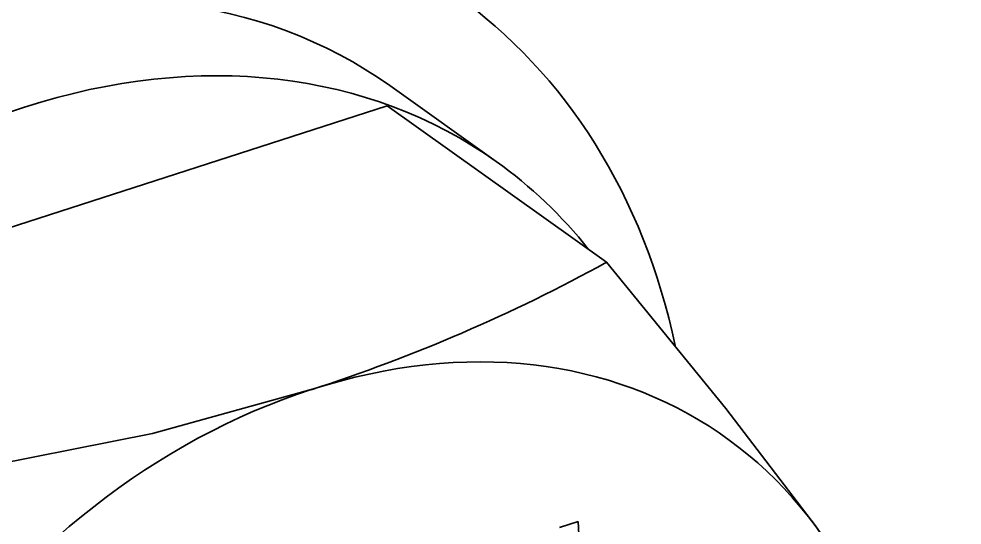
# Model space of a CAD drawing. Header units: millimetres. Extents: x 1333 to 129696, y -57210 to 105899.
# Drawn here: x 57167.719 to 57170.03, y 101240.141 to 101241.381 of the extents above; entities that cross this region are included whole.
import ezdxf

# ---------------------------------------------------------------- set-up
doc = ezdxf.new("R2010")
doc.units = ezdxf.units.MM
doc.header["$LTSCALE"] = 0.5

msp = doc.modelspace()

# ---------------------------------------------------------------- linework, layer by layer
at = {"color": 7, "lineweight": 35, "ltscale": 0.032062}
msp.add_line((57168.8887, 101241.0316), (57168.6276, 101241.2176), dxfattribs=at)
at = {"color": 7, "lineweight": 35, "ltscale": 0.168066}
msp.add_line((57168.621, 101241.1677), (57167.0216, 101240.6515), dxfattribs=at)
at = {"color": 7, "lineweight": 35, "ltscale": 0.06603}
msp.add_line((57168.621, 101241.1677), (57169.1589, 101240.7848), dxfattribs=at)
at = {"color": 7, "lineweight": 35, "ltscale": 0.00483}
msp.add_line((57169.0434, 101240.1348), (57169.0894, 101240.1496), dxfattribs=at)
at = {"color": 7, "lineweight": 35, "ltscale": 0.02317}
msp.add_line((57169.0894, 101240.1496), (57169.1011, 101239.9182), dxfattribs=at)
at = {"color": 7, "lineweight": 35}
for points in [[(57169.1589, 101240.7848), (57169.4507, 101240.4262), (57169.6705, 101240.139), (57169.8902, 101239.8242), (57170.0301, 101239.6017)], [(57167.5595, 101240.2686), (57168.0464, 101240.3651), (57168.4352, 101240.4726)]]:
    msp.add_lwpolyline(points, dxfattribs=at)
msp.add_arc((57167.1684, 101244.4025), 4.1291, 287.8666, 298.8201, dxfattribs=at)
for centre, major_axis, start_param, end_param in [((57167.3454, 101239.8594), (1.2325, 1.7311), 6.283109, 9.424702), ((57167.5544, 101239.7106), (1.073, 1.507), 6.283109, 7.083725), ((57167.5544, 101239.7106), (1.2325, 1.7311), 5.669053, 6.283109), ((57167.8157, 101239.5246), (1.073, 1.507), 6.283109, 7.083725), ((57167.8157, 101239.5246), (1.073, 1.507), 0.80054, 3.141516), ((57167.8157, 101239.5246), (1.073, 1.507), 6.063628, 6.283109), ((57168.5079, 101239.0318), (0.9425, 1.3238), 3.942133, 10.225318)]:
    msp.add_ellipse(centre, major_axis=major_axis, ratio=0.767269, start_param=start_param, end_param=end_param, dxfattribs=at)

doc.saveas('drawing.dxf')
